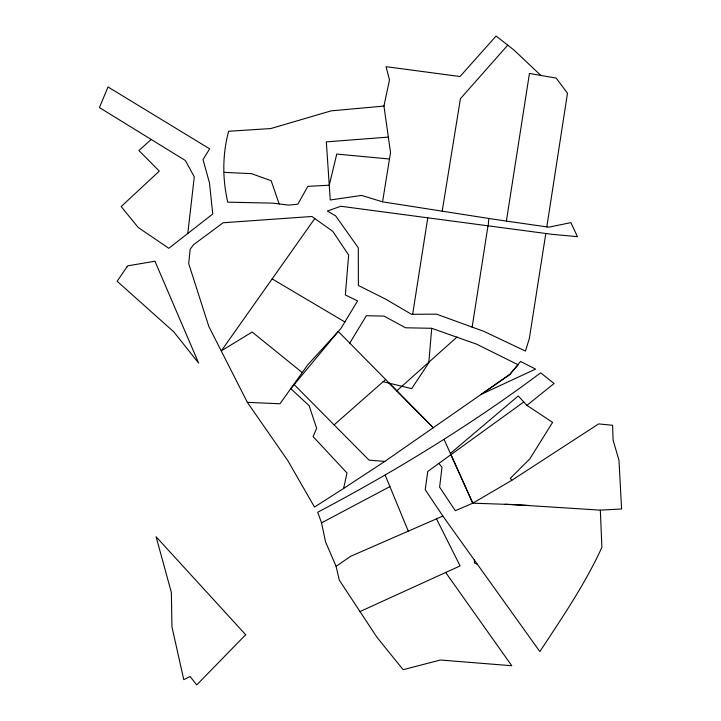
<?xml version="1.0" encoding="UTF-8"?>
<svg xmlns="http://www.w3.org/2000/svg" width="721" height="721" viewBox="0 0 721 721"><rect width="100%" height="100%" fill="white"/><g stroke="black" fill="none" stroke-linecap="round" stroke-linejoin="round"><path stroke-width="1.08" d="M488.252 225.691L488.775 218.454L382.563 201.835L361.609 195.427L330.254 199.987L326.325 141.875L388.439 137.089M349.748 343.133L366.358 315.717L384.059 316.113L405.553 327.785L431.717 328.298L428.761 362.843L411.664 388.637L383.121 381.706M187.802 233.406L194.282 176.879L185.378 160.522L99.408 107.555L108.033 86.971L209.649 148.823L203.016 159.602L209.487 182.927L212.749 214.002L168.795 248.303L138.243 227.503L121.164 206.576L159.296 171.102L138.937 150.545L151.185 139.459M382.563 201.835L390.539 152.482L383.933 106.059L389.502 79.905L386.041 66.674L460.025 76.525L496.075 36.05L513.956 50.019L540.804 75.417M546.824 226.89L567.481 93.234L556.161 78.084L529.448 73.452L506.385 221.086L488.775 218.454M506.385 221.086L548.771 227.169L570.861 222.627L577.503 236.686L551.935 234.298L340.772 206.26L327.307 211.055L335.662 215.885L358.283 247.781L358.391 285.489L385.654 299.134L411.475 314.293L412.655 314.293L427.787 217.706M545.806 233.469L529.367 338.383L525.456 351.073L483.89 331.363L472.147 327.1L488.027 225.655M442.198 211.172L460.431 98.696L507.746 45.162M247.348 402.345L279.982 403.76L307.822 364.754L340.817 328.659L357.589 300.927L345.341 294.943L348.649 255.054L332.778 231.333L311.905 216.489L223.159 222.744L193.57 244.689L190.146 249.259L188.704 263.598L208.838 326.505L247.348 402.345L287.769 460.557L314.491 507.07L343.611 488.45L346.981 472.976L313.085 436.584L316.672 428.337L309.12 405.698L290.815 388.673L338.257 331.462L433.249 427.724L509.792 374.469L520.571 361.446L535.559 369.089L481.204 394.351L509.792 374.469L518.138 364.79L476.671 344.187L431.717 328.298M314.789 218.535L221.329 350.848L252.143 332.03L302.324 372.631M457.123 336.95L396.748 390.872M334.111 424.885L385.591 379.534M450.391 453.446L518.246 395.964L526.907 405.364L552.592 422.353L529.881 458.781L510.342 478.302L511.802 480.312L598.628 423.912L612.598 425.273L613.102 440.189L618.978 460.259L621.592 508.981L600.341 510.144L512.289 504.538L472.787 503.186L455.302 510.702L439.612 487.144L442.009 467.262L438.774 463.342M526.907 405.364L554.107 383.5L540.651 372.847C470.326 425.408 395.297 471.246 317.718 512.243L321.539 522.842L325.541 541.868L336.103 566.364L339.303 580.126L376.84 637.139L403.156 669.692L440.414 660.012L511.775 665.744L445.677 572.483M523.779 401.967L427.751 471.453L425.228 489.703L442.91 516.137L539.849 651.577C562.101 617.789 584.965 584.289 601.882 547.383L600.341 510.144M343.611 488.45L384.816 461.413L433.249 427.724L389.178 383.184M336.103 566.364L350.559 556.342L442.856 516.056M511.802 480.312L472.787 503.186L450.85 454.464M321.539 522.842L389.917 486.594M360.004 611.561L460.097 565.904L436.484 518.796M384.194 106.041L331.074 110.881L270.736 128.563L228.638 131.258C222.401 154.303 222.32 178.943 227.782 202.168L272.844 203.142L288.544 205.124L297.854 204.187L307.831 186.36L329.263 185.216L336.761 154.06L389.538 159.017M412.655 314.293L436.529 314.149L472.147 327.1M224.24 172.355L251.476 173.653L271.177 180.728L279.144 203.944M505.214 504.294L529.025 505.484M473.589 502.717L472.552 502.663L444.082 439.45M384.816 461.413L369.035 460.133L293.934 384.32M477.329 564.219L474.562 563.083L474.31 560.001M272.15 278.901L344.872 321.963M385.176 475.121L408.275 531.125M126.878 266.995L117.144 281.271L173.806 331.876L198.626 363.087L154.97 261.245L127.851 265.815L126.878 266.995M245.672 634.732L196.707 684.95L190.128 676.487L183.774 679.66L171.94 626.81L171.355 592.419L156.078 536.73L245.672 634.732"/></g></svg>
